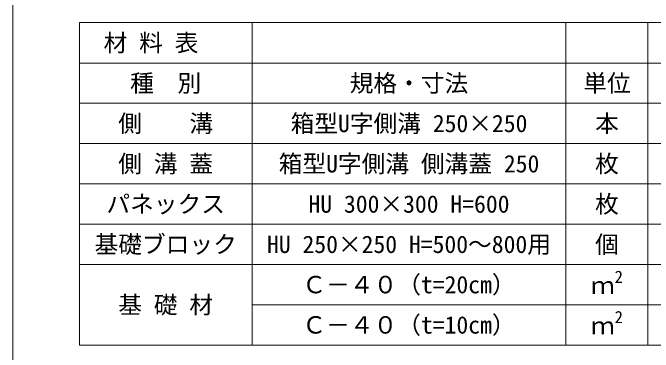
# Model space of a CAD drawing. Units: millimetres at full size; details may follow other scales. Extents: x 187207 to 255567, y 882048 to 905686.
# Drawn here: x 202997 to 204344, y 901663 to 902377 of the extents above; entities that cross this region are included whole.
import ezdxf
from ezdxf.enums import TextEntityAlignment as Align

# ---------------------------------------------------------------- set-up
doc = ezdxf.new("R2010")
doc.units = ezdxf.units.MM
doc.header["$LTSCALE"] = 20
for name, color, linetype, lineweight in [('Defpoints_3', 8, 'Continuous', 0), ('図枠', 5, 'Continuous', 13), ('寸法・材料表', 7, 'Continuous', 13)]:
    doc.layers.add(name, color=color, linetype=linetype, lineweight=lineweight)
doc.styles.add('ＭＳ ゴシック', font='')
doc.styles.get('ＭＳ ゴシック').set_extended_font_data('MS Gothic')

msp = doc.modelspace()

# ---------------------------------------------------------------- linework, layer by layer
at = {"layer": 'Defpoints_3'}
for p, q in [((203137.22, 902356.41), (205157.53, 902356.41)), ((203137.22, 902356.41), (203137.22, 902271.23)), ((203500.22, 902356.41), (203500.22, 902271.23)), ((204160.22, 902356.41), (204160.22, 902271.23)), ((204332.53, 902356.41), (204332.53, 902271.23))]:
    msp.add_line(p, q, dxfattribs=at)
at = {"layer": '図枠'}
msp.add_line((202997.37, 904948.33), (202997.37, 882048.33), dxfattribs=at)
at = {"layer": '寸法・材料表'}
for p, q in [((203137.22, 902271.23), (205157.53, 902271.23)), ((203137.22, 902271.23), (203137.22, 901678.33)), ((203500.22, 902271.23), (203500.22, 901678.33)), ((204160.22, 902271.23), (204160.22, 901678.33)), ((204332.53, 902271.23), (204332.53, 901678.33)), ((203137.22, 902186.53), (205157.53, 902186.53)), ((203137.22, 902101.83), (205157.53, 902101.83)), ((203137.22, 902017.13), (205157.53, 902017.13)), ((203137.22, 901932.43), (205157.53, 901932.43)), ((203137.22, 901847.73), (205157.53, 901847.73)), ((203500.22, 901763.03), (205157.53, 901763.03)), ((203137.22, 901678.33), (205157.53, 901678.33))]:
    msp.add_line(p, q, dxfattribs=at)

# ---------------------------------------------------------------- texts
at = {"layer": '寸法・材料表', "style": 'ＭＳ ゴシック'}
msp.add_text('\u3000材 料 表', height=36.55, dxfattribs=at).set_placement((203138.38, 902313.82), align=Align.MIDDLE_LEFT)
for s, p in [('種\u3000別', (203318.72, 902228.88)), ('規格・寸法', (203830.22, 902228.88)), ('単位', (204246.37, 902228.88)), ('側\u3000\u3000溝', (203318.72, 902144.18)), ('箱型U字側溝 250×250', (203830.22, 902144.18)), ('本', (204246.37, 902144.18)), ('側 溝 蓋', (203318.72, 902059.48)), ('箱型U字側溝 側溝蓋 250', (203830.22, 902059.48)), ('枚', (204246.37, 902059.48)), ('パネックス', (203318.72, 901974.78)), ('HU 300×300 H=600', (203830.22, 901974.78)), ('枚', (204246.37, 901974.78)), ('基礎ブロック', (203318.72, 901890.08)), ('HU 250×250 H=500～800用', (203830.22, 901890.08)), ('個', (204246.37, 901890.08)), ('Ｃ－４０（t=20cm）', (203830.22, 901805.38)), ('基 礎 材', (203318.72, 901763.03)), ('Ｃ－４０（t=10cm）', (203830.22, 901720.68))]:
    msp.add_text(s, height=36.55, dxfattribs=at).set_placement(p, align=Align.MIDDLE_CENTER)
for s, height, p in [('2', 25.59, (204262.58, 901801.41)), ('ｍ', 36.55, (204212.72, 901774.46)), ('2', 25.59, (204262.58, 901716.71)), ('ｍ', 36.55, (204212.72, 901689.76))]:
    msp.add_text(s, height=height, dxfattribs=at).set_placement(p, align=Align.BOTTOM_LEFT)

doc.saveas('drawing.dxf')
